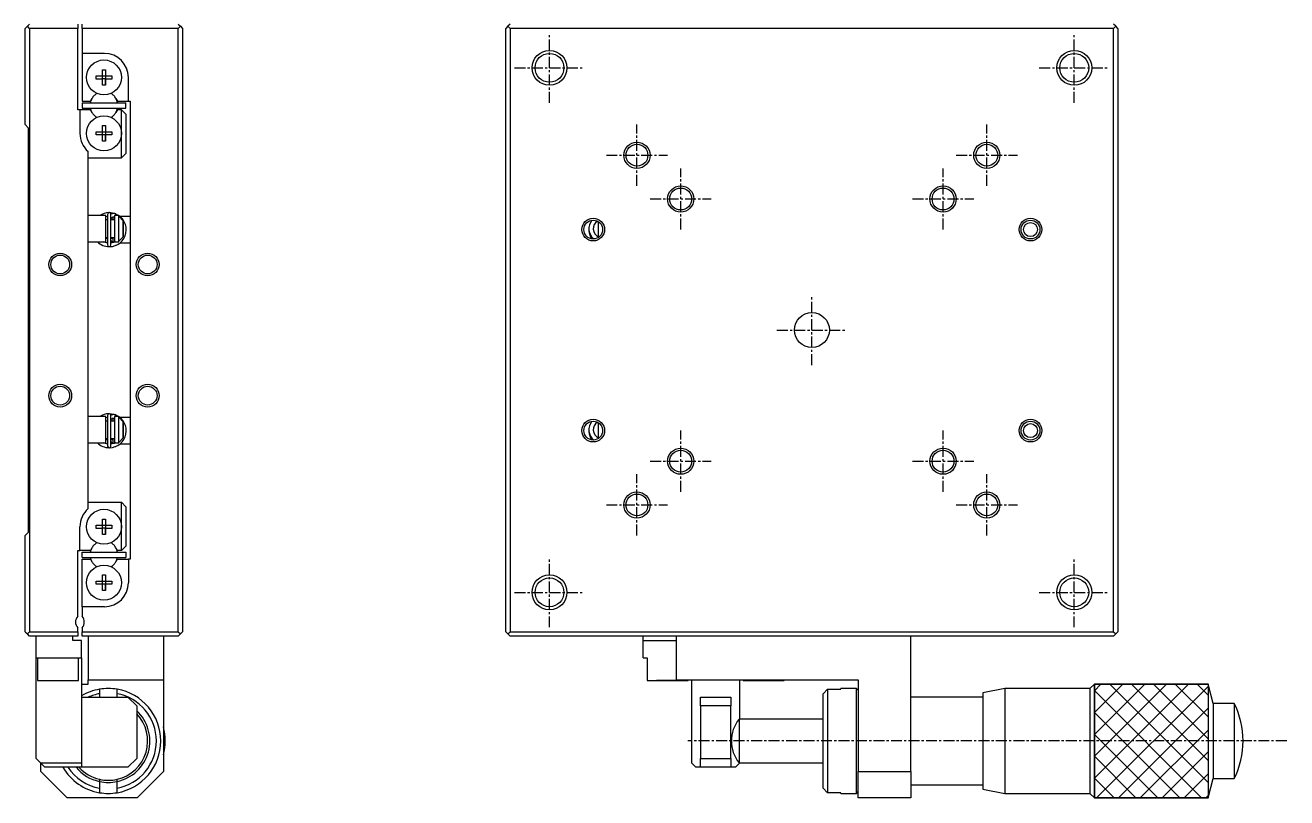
# Model space of a CAD drawing. Extents: x 10 to 370, y 10 to 243.
# Drawn here: x 51 to 195.2, y 89.5 to 177.9 of the extents above; entities that cross this region are included whole.
import ezdxf

# ---------------------------------------------------------------- set-up
doc = ezdxf.new("R2010")
doc.units = 0
doc.linetypes.add('CENTER', pattern=[2, 1.25, -0.25, 0.25, -0.25])
doc.layers.get('0').update_dxf_attribs({"linetype": 'CONTINUOUS'})
doc.layers.add('CENTER', color=1, linetype='CENTER')

msp = doc.modelspace()

# ---------------------------------------------------------------- linework, layer by layer
at = {"color": 7, "linetype": 'CONTINUOUS'}
for p, q in [((51.25, 177.75), (51, 177.5)), ((51, 166.5), (51, 177.5)), ((51.25, 177.75), (51.5, 178)), ((51.5, 177.5), (51.25, 177.75)), ((51.5, 177.5), (51.5, 108.5)), ((57, 177.5), (51.5, 177.5)), ((57, 178), (57, 177.5)), ((57, 168.2), (57, 177.5)), ((57.5, 177.5), (57.5, 178)), ((57.5, 177.5), (57.5, 174.65)), ((68.5, 177.5), (57.5, 177.5)), ((68.5, 178), (68.75, 177.75)), ((68.75, 177.75), (68.5, 177.5)), ((68.5, 108.5), (68.5, 177.5)), ((68.75, 177.75), (69, 177.5)), ((69, 177.5), (69, 108.5)), ((106.194926, 177.75), (105.944926, 177.5)), ((105.944926, 108.5), (105.944926, 177.5)), ((106.444926, 178), (106.194926, 177.75)), ((106.194926, 177.75), (106.444926, 177.5)), ((106.444926, 177.5), (106.444926, 108.5)), ((175.444926, 177.5), (106.444926, 177.5)), ((175.694926, 177.75), (175.444926, 178)), ((175.444926, 177.5), (175.694926, 177.75)), ((175.444926, 108.5), (175.444926, 177.5)), ((175.944926, 177.5), (175.694926, 177.75)), ((175.944926, 177.5), (175.944926, 108.5)), ((60.05, 174.65), (57.5, 174.65)), ((57.5, 174.65), (57.5, 169.2)), ((59.113639, 172.08), (59.82, 172.08)), ((59.113639, 171.72), (59.113639, 172.08)), ((59.82, 171.72), (59.113639, 171.72)), ((59.82, 172.786361), (60.18, 172.786361)), ((59.82, 172.08), (59.82, 172.786361)), ((59.830372, 172.069628), (59.82, 172.08)), ((59.830372, 171.730372), (59.82, 171.72)), ((59.82, 171.013639), (59.82, 171.72)), ((59.830372, 171.730372), (59.830372, 172.069628)), ((59.830372, 172.069628), (60.169628, 172.069628)), ((60.169628, 171.730372), (59.830372, 171.730372)), ((60.169628, 172.069628), (60.18, 172.08)), ((60.169628, 172.069628), (60.169628, 171.730372)), ((60.169628, 171.730372), (60.18, 171.72)), ((60.18, 172.786361), (60.18, 172.08)), ((60.18, 172.786361), (60.18, 172.08)), ((60.18, 172.08), (60.886361, 172.08)), ((60.18, 171.72), (60.18, 171.013639)), ((60.886361, 171.72), (60.18, 171.72)), ((60.18, 171.013639), (60.18, 171.72)), ((60.886361, 172.08), (60.886361, 171.72)), ((62.8, 169.2), (62.8, 171.9)), ((60.18, 171.013639), (59.82, 171.013639)), ((57.5, 169.2), (58.455588, 169.2)), ((57.5, 169), (57.5, 168.4)), ((57.5, 169), (62.5, 169)), ((58.455588, 169.2), (58.625185, 169.49375)), ((61.374815, 169.49375), (61.544412, 169.2)), ((61.544412, 169.2), (62.8, 169.2)), ((62.5, 168.4), (62.5, 169)), ((62.8, 169.2), (63, 169.2)), ((63, 169.2), (63, 116.8)), ((57.25, 168.2), (57, 168.2)), ((57.25, 168.2), (57.25, 165.5)), ((58.455588, 168.2), (57.25, 168.2)), ((57.5, 168.4), (62.5, 168.4)), ((58.625185, 167.90625), (58.455588, 168.2)), ((61.544412, 168.2), (61.374815, 167.90625)), ((62, 168.2), (61.544412, 168.2)), ((62, 165.5), (62, 168.2)), ((62, 168.2), (62.5, 167.7)), ((62.5, 167.7), (62.5, 163.2)), ((51, 166.5), (51.35, 166.15)), ((51.35, 166.15), (51.35, 119.85)), ((59.82, 166.386361), (60.18, 166.386361)), ((59.82, 165.68), (59.82, 166.386361)), ((60.18, 166.386361), (60.18, 165.68)), ((60.18, 166.386361), (60.18, 165.68)), ((59.113639, 165.68), (59.82, 165.68)), ((59.113639, 165.32), (59.113639, 165.68)), ((59.82, 165.32), (59.113639, 165.32)), ((59.830372, 165.669628), (59.82, 165.68)), ((59.830372, 165.330372), (59.82, 165.32)), ((59.82, 164.613639), (59.82, 165.32)), ((60.18, 164.613639), (59.82, 164.613639)), ((59.830372, 165.330372), (59.830372, 165.669628)), ((59.830372, 165.669628), (60.169628, 165.669628)), ((60.169628, 165.330372), (59.830372, 165.330372)), ((60.169628, 165.669628), (60.18, 165.68)), ((60.169628, 165.669628), (60.169628, 165.330372)), ((60.169628, 165.330372), (60.18, 165.32)), ((60.18, 165.68), (60.886361, 165.68)), ((60.18, 165.32), (60.18, 164.613639)), ((60.886361, 165.32), (60.18, 165.32)), ((60.18, 164.613639), (60.18, 165.32)), ((60.886361, 165.68), (60.886361, 165.32)), ((62, 162.7), (62, 165.5)), ((58.2, 155.675), (58.2, 163.420938)), ((62.5, 163.2), (62, 162.7)), ((58.2, 162.7), (62, 162.7)), ((60.2, 156.1), (58.2, 156.1)), ((60.199901, 155.991677), (60.411484, 156.033719)), ((60.2, 155.6), (60.2, 156.1)), ((60.2, 153.1), (60.2, 156.1)), ((60.411506, 156.240091), (60.411506, 152.740091)), ((61.323491, 156.29708), (60.633656, 156.433809)), ((60.808138, 156.267387), (60.79999, 156.263462)), ((60.801506, 152.740091), (60.801506, 156.240091)), ((60.839511, 156.281298), (60.808138, 156.267387)), ((60.836973, 155.782084), (60.844288, 155.795198)), ((60.871527, 156.293623), (60.839511, 156.281298)), ((60.844288, 155.795198), (60.852236, 155.807938)), ((60.852236, 155.807938), (60.860801, 155.820273)), ((60.860801, 155.820273), (60.869963, 155.832172)), ((60.869963, 155.832172), (60.879701, 155.843606)), ((60.904107, 156.304333), (60.871527, 156.293623)), ((60.879701, 155.843606), (60.889994, 155.854546)), ((60.889994, 155.854546), (60.900817, 155.864964)), ((60.900817, 155.864964), (60.912147, 155.874832)), ((60.937171, 156.3134), (60.904107, 156.304333)), ((60.912147, 155.874832), (60.923957, 155.884127)), ((60.923957, 155.884127), (60.936219, 155.892821)), ((60.936219, 155.892821), (60.948903, 155.900893)), ((60.97064, 156.320804), (60.937171, 156.3134)), ((60.948903, 155.900893), (60.96198, 155.908321)), ((60.96198, 155.908321), (60.975418, 155.915083)), ((61.00443, 156.326526), (60.97064, 156.320804)), ((60.975418, 155.915083), (60.989183, 155.921161)), ((60.989183, 155.921161), (61.003243, 155.926537)), ((61, 155.925388), (61, 155.6)), ((61.003243, 155.926537), (61.01756, 155.931197)), ((61.038459, 156.330554), (61.00443, 156.326526)), ((61.01756, 155.931197), (61.0321, 155.935125)), ((61.0321, 155.935125), (61.046825, 155.938311)), ((61.072643, 156.332876), (61.038459, 156.330554)), ((61.046825, 155.938311), (61.061697, 155.940744)), ((61.061697, 155.940744), (61.076677, 155.942418)), ((61.106901, 156.333487), (61.072643, 156.332876)), ((61.076677, 155.942418), (61.091727, 155.943326)), ((61.091727, 155.943326), (61.106807, 155.943465)), ((61.106807, 155.943465), (61.121877, 155.942835)), ((61.141147, 156.332386), (61.106901, 156.333487)), ((61.121877, 155.942835), (61.136897, 155.941437)), ((61.136897, 155.941437), (61.151829, 155.939274)), ((61.175298, 156.329575), (61.141147, 156.332386)), ((61.151829, 155.939274), (61.166632, 155.936352)), ((61.166632, 155.936352), (61.181267, 155.932679)), ((61.20927, 156.32506), (61.175298, 156.329575)), ((61.181267, 155.932679), (61.195697, 155.928267)), ((61.195697, 155.928267), (61.200026, 155.926785)), ((61.2, 156.1), (61.2, 153.1)), ((61.7, 156.1), (61.2, 156.1)), ((61.24298, 156.318852), (61.20927, 156.32506)), ((61.220375, 155.919776), (61.227777, 155.916579)), ((61.276346, 156.310967), (61.24298, 156.318852)), ((61.309286, 156.301422), (61.276346, 156.310967)), ((61.341717, 156.29024), (61.309286, 156.301422)), ((61.322777, 156.1), (61.328781, 156.114556)), ((61.328781, 156.114556), (61.334564, 156.129008)), ((61.380771, 156.273381), (61.333644, 156.100001)), ((61.334564, 156.129008), (61.340088, 156.143263)), ((61.340088, 156.143263), (61.345316, 156.157225)), ((61.371894, 156.278165), (61.341717, 156.29024)), ((61.345316, 156.157225), (61.350214, 156.170802)), ((61.350214, 156.170802), (61.354749, 156.183906)), ((61.354749, 156.183906), (61.358892, 156.19645)), ((61.358892, 156.19645), (61.362616, 156.208352)), ((61.362616, 156.208352), (61.365895, 156.219532)), ((61.365895, 156.219532), (61.368709, 156.229918)), ((61.368709, 156.229918), (61.371038, 156.23944)), ((61.371038, 156.23944), (61.372868, 156.248037)), ((61.374557, 156.274363), (61.371894, 156.278165)), ((61.372868, 156.248037), (61.374186, 156.255652)), ((61.374186, 156.255652), (61.374984, 156.262233)), ((61.375001, 156.272133), (61.374557, 156.274363)), ((61.374984, 156.262233), (61.375256, 156.267739)), ((61.375256, 156.267739), (61.375001, 156.272133)), ((61.401051, 156.264399), (61.380201, 156.273581)), ((61.7, 156.045683), (61.7, 156.1)), ((61.7, 153.154317), (61.7, 156.045683)), ((61.7, 156.045683), (62.2, 155.516515)), ((63, 156), (61.830467, 156)), ((58.2, 153.525), (58.2, 155.675)), ((60.2, 153.6), (60.2, 155.6)), ((60.2, 153.6), (60.2, 155.6)), ((60.411506, 155.6), (60.2, 155.6)), ((60.801506, 155.638411), (60.80184, 155.652645)), ((61.2, 155.6), (60.801506, 155.6)), ((60.80184, 155.652645), (60.802902, 155.667634)), ((60.802902, 155.667634), (60.804689, 155.682552)), ((60.804689, 155.682552), (60.807198, 155.697364)), ((60.807198, 155.697364), (60.810422, 155.712036)), ((60.810422, 155.712036), (60.814354, 155.726532)), ((60.814354, 155.726532), (60.818987, 155.740818)), ((60.818987, 155.740818), (60.824309, 155.754861)), ((60.824309, 155.754861), (60.830309, 155.768627)), ((60.830309, 155.768627), (60.836973, 155.782084)), ((62.2, 155.516515), (62.2, 153.683485)), ((62.2, 153.683485), (62.2, 155.516515)), ((116.544926, 153.683485), (116.544926, 155.391978)), ((116.544926, 153.608022), (116.544926, 155.391978)), ((58.2, 132.675), (58.2, 153.525)), ((58.2, 153.1), (60.2, 153.1)), ((60.411452, 152.94678), (59.907825, 153.099913)), ((60, 153.05727), (60, 153.1)), ((60.2, 153.1), (60.2, 153.6)), ((60.2, 153.6), (60.411506, 153.6)), ((60.2, 153.5), (60.411506, 153.5)), ((60.801506, 153.6), (61.2, 153.6)), ((60.801506, 153.5), (61, 153.5)), ((60.80159, 153.334735), (60.801506, 153.341772)), ((61.304752, 153.099936), (60.801548, 152.946457)), ((60.802303, 153.319722), (60.80159, 153.334735)), ((60.803744, 153.30476), (60.802303, 153.319722)), ((60.805909, 153.289882), (60.803744, 153.30476)), ((60.808795, 153.275126), (60.805909, 153.289882)), ((60.812396, 153.260524), (60.808795, 153.275126)), ((60.816703, 153.246113), (60.812396, 153.260524)), ((60.821708, 153.231927), (60.816703, 153.246113)), ((60.827401, 153.217999), (60.821708, 153.231927)), ((60.833769, 153.204364), (60.827401, 153.217999)), ((60.840798, 153.191054), (60.833769, 153.204364)), ((60.848473, 153.178103), (60.840798, 153.191054)), ((60.856778, 153.165543), (60.848473, 153.178103)), ((60.865693, 153.153406), (60.856778, 153.165543)), ((60.875199, 153.141721), (60.865693, 153.153406)), ((60.885274, 153.130519), (60.875199, 153.141721)), ((60.895894, 153.11983), (60.885274, 153.130519)), ((60.907036, 153.10968), (60.895894, 153.11983)), ((60.918673, 153.100097), (60.907036, 153.10968)), ((60.930777, 153.091107), (60.918673, 153.100097)), ((60.943318, 153.082734), (60.930777, 153.091107)), ((60.956267, 153.075), (60.943318, 153.082734)), ((60.969591, 153.067928), (60.956267, 153.075)), ((60.983257, 153.061537), (60.969591, 153.067928)), ((60.99723, 153.055845), (60.983257, 153.061537)), ((61.011474, 153.050869), (60.99723, 153.055845)), ((61, 153.6), (61, 153.0546)), ((61.025954, 153.046622), (61.011474, 153.050869)), ((61.04063, 153.043117), (61.025954, 153.046622)), ((61.055466, 153.040364), (61.04063, 153.043117)), ((61.070422, 153.03837), (61.055466, 153.040364)), ((61.085459, 153.037142), (61.070422, 153.03837)), ((61.100537, 153.036682), (61.085459, 153.037142)), ((61.115617, 153.036992), (61.100537, 153.036682)), ((61.130658, 153.038071), (61.115617, 153.036992)), ((61.145621, 153.039915), (61.130658, 153.038071)), ((61.160468, 153.042519), (61.145621, 153.039915)), ((61.175158, 153.045874), (61.160468, 153.042519)), ((61.189655, 153.049971), (61.175158, 153.045874)), ((61.203922, 153.054797), (61.189655, 153.049971)), ((61.2, 153.1), (61.7, 153.1)), ((61.218482, 153.060577), (61.203922, 153.054797)), ((61.219748, 153.060845), (61.218248, 153.060468)), ((62.2, 153.683485), (61.7, 153.154317)), ((61.7, 153.1), (61.7, 153.154317)), ((61.854129, 153), (63, 153)), ((116.544926, 153.683485), (116.544926, 153.607552)), ((61.315697, 152.680828), (61.371894, 152.702018)), ((61.371474, 152.702829), (61.389432, 152.710624)), ((61.37751, 152.706206), (61.380579, 152.706754)), ((60.2, 133.1), (58.2, 133.1)), ((60.199901, 132.991677), (60.411484, 133.033719)), ((60.2, 130.1), (60.2, 133.1)), ((60.2, 132.6), (60.2, 133.1)), ((60.411506, 133.240091), (60.411506, 129.740091)), ((61.323491, 133.29708), (60.633656, 133.433809)), ((60.808138, 133.267387), (60.79999, 133.263462)), ((60.801506, 129.740091), (60.801506, 133.240091)), ((60.807198, 132.697364), (60.810422, 132.712036)), ((60.839511, 133.281298), (60.808138, 133.267387)), ((60.810422, 132.712036), (60.814354, 132.726532)), ((60.814354, 132.726532), (60.818987, 132.740818)), ((60.818987, 132.740818), (60.824309, 132.754861)), ((60.824309, 132.754861), (60.830309, 132.768627)), ((60.830309, 132.768627), (60.836973, 132.782084)), ((60.836973, 132.782084), (60.844288, 132.795198)), ((60.871527, 133.293623), (60.839511, 133.281298)), ((60.844288, 132.795198), (60.852236, 132.807938)), ((60.852236, 132.807938), (60.860801, 132.820273)), ((60.860801, 132.820273), (60.869963, 132.832172)), ((60.869963, 132.832172), (60.879701, 132.843606)), ((60.904107, 133.304333), (60.871527, 133.293623)), ((60.879701, 132.843606), (60.889994, 132.854546)), ((60.889994, 132.854546), (60.900817, 132.864964)), ((60.900817, 132.864964), (60.912147, 132.874832)), ((60.937171, 133.3134), (60.904107, 133.304333)), ((60.912147, 132.874832), (60.923957, 132.884127)), ((60.923957, 132.884127), (60.936219, 132.892821)), ((60.936219, 132.892821), (60.948903, 132.900893)), ((60.97064, 133.320804), (60.937171, 133.3134)), ((60.948903, 132.900893), (60.96198, 132.908321)), ((60.96198, 132.908321), (60.975418, 132.915083)), ((61.00443, 133.326526), (60.97064, 133.320804)), ((60.975418, 132.915083), (60.989183, 132.921161)), ((60.989183, 132.921161), (61.003243, 132.926537)), ((61, 132.925388), (61, 132.6)), ((61.003243, 132.926537), (61.01756, 132.931197)), ((61.038459, 133.330554), (61.00443, 133.326526)), ((61.01756, 132.931197), (61.0321, 132.935125)), ((61.0321, 132.935125), (61.046825, 132.938311)), ((61.072643, 133.332876), (61.038459, 133.330554)), ((61.046825, 132.938311), (61.061697, 132.940744)), ((61.061697, 132.940744), (61.076677, 132.942418)), ((61.106901, 133.333487), (61.072643, 133.332876)), ((61.076677, 132.942418), (61.091727, 132.943326)), ((61.091727, 132.943326), (61.106807, 132.943465)), ((61.106807, 132.943465), (61.121877, 132.942835)), ((61.141147, 133.332386), (61.106901, 133.333487)), ((61.121877, 132.942835), (61.136897, 132.941437)), ((61.136897, 132.941437), (61.151829, 132.939274)), ((61.175298, 133.329575), (61.141147, 133.332386)), ((61.151829, 132.939274), (61.166632, 132.936352)), ((61.166632, 132.936352), (61.181267, 132.932679)), ((61.20927, 133.32506), (61.175298, 133.329575)), ((61.181267, 132.932679), (61.195697, 132.928267)), ((61.195697, 132.928267), (61.200026, 132.926785)), ((61.2, 133.1), (61.2, 130.1)), ((61.7, 133.1), (61.2, 133.1)), ((61.24298, 133.318852), (61.20927, 133.32506)), ((61.220375, 132.919776), (61.23279, 132.914388)), ((61.276346, 133.310967), (61.24298, 133.318852)), ((61.309286, 133.301422), (61.276346, 133.310967)), ((61.341717, 133.29024), (61.309286, 133.301422)), ((61.322777, 133.1), (61.328783, 133.114561)), ((61.328783, 133.114561), (61.334568, 133.129019)), ((61.380771, 133.273381), (61.333644, 133.100001)), ((61.334568, 133.129019), (61.340094, 133.143278)), ((61.340094, 133.143278), (61.345323, 133.157244)), ((61.371894, 133.278165), (61.341717, 133.29024)), ((61.345323, 133.157244), (61.350222, 133.170826)), ((61.350222, 133.170826), (61.354758, 133.183934)), ((61.354758, 133.183934), (61.358902, 133.196481)), ((61.358902, 133.196481), (61.362625, 133.208384)), ((61.362625, 133.208384), (61.365905, 133.219566)), ((61.365905, 133.219566), (61.368718, 133.229953)), ((61.368718, 133.229953), (61.371046, 133.239476)), ((61.371046, 133.239476), (61.372874, 133.248072)), ((61.374557, 133.274363), (61.371894, 133.278165)), ((61.372874, 133.248072), (61.374191, 133.255684)), ((61.401051, 133.264399), (61.373946, 133.276278)), ((61.374191, 133.255684), (61.374986, 133.262263)), ((61.374998, 133.272155), (61.374557, 133.274363)), ((61.374986, 133.262263), (61.375256, 133.267766)), ((61.375256, 133.267766), (61.374998, 133.272155)), ((61.7, 133.045683), (61.7, 133.1)), ((61.7, 130.154317), (61.7, 133.045683)), ((61.7, 133.045683), (62.2, 132.516515)), ((63, 133), (61.830467, 133)), ((58.2, 130.525), (58.2, 132.675)), ((60.2, 130.6), (60.2, 132.6)), ((60.2, 130.6), (60.2, 132.6)), ((60.411506, 132.6), (60.2, 132.6)), ((60.801506, 132.638411), (60.80184, 132.652645)), ((61.2, 132.6), (60.801506, 132.6)), ((60.80184, 132.652645), (60.802902, 132.667634)), ((60.802902, 132.667634), (60.804689, 132.682552)), ((60.804689, 132.682552), (60.807198, 132.697364)), ((62.2, 132.516515), (62.2, 130.683485)), ((62.2, 130.683485), (62.2, 132.516515)), ((116.544926, 130.683485), (116.544926, 132.391978)), ((116.544926, 130.608022), (116.544926, 132.391978)), ((58.2, 122.579062), (58.2, 130.525)), ((58.2, 130.1), (60.2, 130.1)), ((60.411452, 129.94678), (59.907825, 130.099913)), ((60, 130.05727), (60, 130.1)), ((60.2, 130.1), (60.2, 130.6)), ((60.2, 130.6), (60.411506, 130.6)), ((60.2, 130.5), (60.411506, 130.5)), ((60.801506, 130.6), (61.2, 130.6)), ((60.801506, 130.5), (61, 130.5)), ((60.80159, 130.334735), (60.801506, 130.341772)), ((61.304752, 130.099936), (60.801548, 129.946457)), ((60.802303, 130.319722), (60.80159, 130.334735)), ((60.803744, 130.30476), (60.802303, 130.319722)), ((60.805909, 130.289882), (60.803744, 130.30476)), ((60.808795, 130.275126), (60.805909, 130.289882)), ((60.812396, 130.260524), (60.808795, 130.275126)), ((60.816703, 130.246113), (60.812396, 130.260524)), ((60.821708, 130.231927), (60.816703, 130.246113)), ((60.827401, 130.217999), (60.821708, 130.231927)), ((60.833769, 130.204364), (60.827401, 130.217999)), ((60.840798, 130.191054), (60.833769, 130.204364)), ((60.848473, 130.178103), (60.840798, 130.191054)), ((60.856778, 130.165543), (60.848473, 130.178103)), ((60.865693, 130.153406), (60.856778, 130.165543)), ((60.875199, 130.141721), (60.865693, 130.153406)), ((60.885274, 130.130519), (60.875199, 130.141721)), ((60.895894, 130.11983), (60.885274, 130.130519)), ((60.907036, 130.10968), (60.895894, 130.11983)), ((60.918673, 130.100097), (60.907036, 130.10968)), ((60.930777, 130.091107), (60.918673, 130.100097)), ((60.943318, 130.082734), (60.930777, 130.091107)), ((60.956267, 130.075), (60.943318, 130.082734)), ((60.969591, 130.067928), (60.956267, 130.075)), ((60.983257, 130.061537), (60.969591, 130.067928)), ((60.99723, 130.055845), (60.983257, 130.061537)), ((61.011474, 130.050869), (60.99723, 130.055845)), ((61, 130.6), (61, 130.0546)), ((61.025954, 130.046622), (61.011474, 130.050869)), ((61.04063, 130.043117), (61.025954, 130.046622)), ((61.055466, 130.040364), (61.04063, 130.043117)), ((61.070422, 130.03837), (61.055466, 130.040364)), ((61.085459, 130.037142), (61.070422, 130.03837)), ((61.100537, 130.036682), (61.085459, 130.037142)), ((61.115617, 130.036992), (61.100537, 130.036682)), ((61.130658, 130.038071), (61.115617, 130.036992)), ((61.145621, 130.039915), (61.130658, 130.038071)), ((61.160468, 130.042519), (61.145621, 130.039915)), ((61.175158, 130.045874), (61.160468, 130.042519)), ((61.189655, 130.049971), (61.175158, 130.045874)), ((61.203922, 130.054797), (61.189655, 130.049971)), ((61.2, 130.1), (61.7, 130.1)), ((61.218482, 130.060577), (61.203922, 130.054797)), ((61.219748, 130.060845), (61.218248, 130.060468)), ((62.2, 130.683485), (61.7, 130.154317)), ((61.7, 130.1), (61.7, 130.154317)), ((61.854129, 130), (63, 130)), ((116.544926, 130.683485), (116.544926, 130.607552)), ((61.315697, 129.680828), (61.371894, 129.702018)), ((61.371474, 129.702829), (61.389432, 129.710624)), ((61.37751, 129.706206), (61.380579, 129.706754)), ((58.2, 123.3), (62, 123.3)), ((62, 120.5), (62, 123.3)), ((62, 123.3), (62.5, 122.8)), ((62.5, 122.8), (62.5, 118.3)), ((59.82, 121.386361), (60.18, 121.386361)), ((59.82, 120.68), (59.82, 121.386361)), ((60.18, 121.386361), (60.18, 120.68)), ((60.18, 121.386361), (60.18, 120.68)), ((51.35, 119.85), (51, 119.5)), ((57.25, 117.8), (57.25, 120.5)), ((59.113639, 120.68), (59.82, 120.68)), ((59.113639, 120.32), (59.113639, 120.68)), ((59.82, 120.32), (59.113639, 120.32)), ((59.830372, 120.669628), (59.82, 120.68)), ((59.830372, 120.330372), (59.82, 120.32)), ((59.82, 119.613639), (59.82, 120.32)), ((59.830372, 120.330372), (59.830372, 120.669628)), ((59.830372, 120.669628), (60.169628, 120.669628)), ((60.169628, 120.330372), (59.830372, 120.330372)), ((60.169628, 120.669628), (60.18, 120.68)), ((60.169628, 120.669628), (60.169628, 120.330372)), ((60.169628, 120.330372), (60.18, 120.32)), ((60.18, 120.68), (60.886361, 120.68)), ((60.18, 120.32), (60.18, 119.613639)), ((60.886361, 120.32), (60.18, 120.32)), ((60.18, 119.613639), (60.18, 120.32)), ((60.886361, 120.68), (60.886361, 120.32)), ((62, 117.8), (62, 120.5)), ((51, 108.5), (51, 119.5)), ((60.18, 119.613639), (59.82, 119.613639)), ((62.5, 118.3), (62, 117.8)), ((57, 117.8), (57.25, 117.8)), ((57, 110.261438), (57, 117.8)), ((58.455588, 117.8), (57.25, 117.8)), ((57.5, 117), (57.5, 117.6)), ((57.5, 117.6), (62.5, 117.6)), ((57.5, 117), (62.5, 117)), ((58.625185, 118.09375), (58.455588, 117.8)), ((61.544412, 117.8), (61.374815, 118.09375)), ((62, 117.8), (61.544412, 117.8)), ((62.5, 117.6), (62.5, 117)), ((57.5, 116.8), (58.455588, 116.8)), ((57.5, 111.35), (57.5, 116.8)), ((58.455588, 116.8), (58.625185, 116.50625)), ((61.374815, 116.50625), (61.544412, 116.8)), ((61.544412, 116.8), (62.8, 116.8)), ((62.8, 116.8), (62.8, 114.1)), ((63, 116.8), (62.8, 116.8)), ((59.113639, 114.28), (59.82, 114.28)), ((59.113639, 113.92), (59.113639, 114.28)), ((59.82, 114.986361), (60.18, 114.986361)), ((59.82, 114.28), (59.82, 114.986361)), ((59.830372, 114.269628), (59.82, 114.28)), ((59.830372, 113.930372), (59.830372, 114.269628)), ((59.830372, 114.269628), (60.169628, 114.269628)), ((60.169628, 114.269628), (60.18, 114.28)), ((60.169628, 114.269628), (60.169628, 113.930372)), ((60.18, 114.986361), (60.18, 114.28)), ((60.18, 114.986361), (60.18, 114.28)), ((60.18, 114.28), (60.886361, 114.28)), ((60.886361, 114.28), (60.886361, 113.92)), ((59.82, 113.92), (59.113639, 113.92)), ((59.830372, 113.930372), (59.82, 113.92)), ((59.82, 113.213639), (59.82, 113.92)), ((60.18, 113.213639), (59.82, 113.213639)), ((60.169628, 113.930372), (59.830372, 113.930372)), ((60.169628, 113.930372), (60.18, 113.92)), ((60.18, 113.92), (60.18, 113.213639)), ((60.886361, 113.92), (60.18, 113.92)), ((60.18, 113.213639), (60.18, 113.92)), ((57.5, 111.35), (57.5, 110.261438)), ((60.05, 111.35), (57.5, 111.35)), ((51, 108.5), (51.25, 108.25)), ((51.25, 108.25), (51.5, 108.5)), ((51.5, 108), (51.25, 108.25)), ((51.5, 108.5), (57, 108.5)), ((57, 108.5), (57, 108.938562)), ((57, 108.5), (57, 108)), ((57.5, 108.938562), (57.5, 108.5)), ((57.5, 108.5), (68.5, 108.5)), ((57.5, 108), (57.5, 108.5)), ((68.5, 108.5), (68.75, 108.25)), ((68.75, 108.25), (68.5, 108)), ((68.75, 108.25), (69, 108.5)), ((105.944926, 108.5), (106.194926, 108.25)), ((106.194926, 108.25), (106.444926, 108.5)), ((106.194926, 108.25), (106.444926, 108)), ((106.444926, 108.5), (175.444926, 108.5)), ((175.444926, 108.5), (175.694926, 108.25)), ((175.444926, 108), (175.694926, 108.25)), ((175.694926, 108.25), (175.944926, 108.5)), ((57, 108), (51.5, 108)), ((52.25, 105.5), (52.25, 108)), ((56.45, 107.5), (56.45, 108)), ((57.45, 107.5), (56.45, 107.5)), ((57.45, 105.5), (57.45, 107.5)), ((68.5, 108), (57.5, 108)), ((58.2, 108), (58.2, 103)), ((66.8, 108), (66.8, 103)), ((175.444926, 108), (106.444926, 108)), ((121.644926, 107.5), (121.644926, 108)), ((121.644926, 105.5), (121.644926, 107.5)), ((121.644926, 107.5), (125.444926, 107.5)), ((125.444926, 108), (125.444926, 103)), ((152.244926, 92.5), (152.244926, 108)), ((52.25, 105.5), (57.45, 105.5)), ((52.25, 94), (52.25, 105.5)), ((52.4, 105.5), (52.4, 102.9)), ((57.1, 102.9), (57.1, 105.5)), ((57.45, 105.5), (57.45, 93.5)), ((121.644926, 105.5), (122.094926, 105.5)), ((122.094926, 105.5), (122.094926, 102.9)), ((52.4, 102.9), (57.1, 102.9)), ((57.45, 102.5), (58.2, 102.5)), ((58.2, 103), (66.8, 103)), ((58.2, 102.5), (58.2, 103)), ((66.8, 103), (66.8, 92.5)), ((122.094926, 102.9), (124.444926, 102.9)), ((122.094926, 102.9), (126.794926, 102.9)), ((123.174755, 102.9), (123.809841, 102.9)), ((123.809841, 102.9), (123.174755, 102.9)), ((123.809841, 102.9), (125.080011, 102.9)), ((125.080011, 102.9), (123.809841, 102.9)), ((124.444926, 102.9), (126.794926, 102.9)), ((125.080011, 102.9), (125.715097, 102.9)), ((125.715097, 102.9), (125.080011, 102.9)), ((125.444926, 103), (126.694926, 103)), ((125.444926, 103), (146.244926, 103)), ((126.794926, 102.9), (126.794926, 103)), ((127.194926, 103), (127.194926, 93.5)), ((132.694926, 98.499996), (132.694926, 103)), ((133.094926, 103), (133.094926, 102.9)), ((133.094926, 102.9), (135.444926, 102.9)), ((133.094926, 102.9), (137.794926, 102.9)), ((134.174755, 102.9), (134.809841, 102.9)), ((134.809841, 102.9), (134.174755, 102.9)), ((134.809841, 102.9), (136.080011, 102.9)), ((136.080011, 102.9), (134.809841, 102.9)), ((135.444926, 102.9), (137.794926, 102.9)), ((136.080011, 102.9), (136.715097, 102.9)), ((136.715097, 102.9), (136.080011, 102.9)), ((137.794926, 102.9), (137.794926, 103)), ((144.194926, 103), (146.244926, 103)), ((146.244926, 103), (146.244926, 92.5)), ((173.244932, 102.499999), (172.74493, 101.999996)), ((173.244932, 102.499999), (186.244933, 102.499999)), ((173.244932, 89.500001), (173.244932, 102.499999)), ((186.834421, 100.3), (186.244933, 102.499999)), ((186.244933, 102.499999), (186.244933, 89.500001)), ((57.45, 101), (62.75, 101)), ((59.5, 101.91608), (59.5, 101.408327)), ((59.5, 101.408327), (59.5, 101)), ((61.5, 101.408327), (61.5, 101.91608)), ((61.5, 101), (61.5, 101.408327)), ((63.75, 100), (62.75, 101)), ((128.194926, 100), (128.194926, 101)), ((128.194926, 101), (131.694926, 101)), ((131.694926, 101), (131.694926, 100)), ((142.244926, 101.408327), (142.744926, 101.91608)), ((142.244926, 90.591673), (142.244926, 101.408327)), ((142.744926, 101.91608), (142.744926, 90.08392)), ((142.744926, 101.91608), (144.244926, 101.91608)), ((144.244926, 101.91608), (144.244926, 102)), ((146.044926, 102), (144.244926, 102)), ((146.044926, 90), (146.044926, 102)), ((146.244926, 101.8), (146.044926, 102)), ((160.494926, 101), (152.244926, 101)), ((162.994925, 101.999996), (160.494926, 101.499997)), ((160.494926, 101.499997), (160.494926, 90.500003)), ((162.994925, 101.999996), (162.994925, 90.000004)), ((172.74493, 101.999996), (162.994925, 101.999996)), ((172.74493, 101.999996), (172.74493, 90.000004)), ((63.75, 100), (63.75, 94)), ((131.694926, 100), (128.194926, 100)), ((128.194926, 100), (128.194926, 94)), ((131.694926, 94), (131.694926, 100)), ((186.834421, 100.3), (186.834421, 91.7)), ((189.244932, 100.3), (186.834421, 100.3)), ((189.244932, 100.3), (189.244932, 91.7)), ((132.622435, 98.499996), (132.622435, 93.500004)), ((142.244926, 98.499996), (132.622435, 98.499996)), ((52.25, 94), (52.75, 93.5)), ((62.75, 93), (63.75, 94)), ((128.194926, 94), (131.694926, 94)), ((128.194926, 93), (128.194926, 94)), ((131.694926, 94), (131.694926, 93)), ((52.75, 93.5), (57.45, 93.5)), ((53.25, 93), (52.75, 93.5)), ((52.8, 92.5), (52.8, 93.45)), ((52.8, 92.5), (55.8, 89.5)), ((57.45, 93), (53.25, 93)), ((57.45, 93.5), (57.45, 93)), ((62.75, 93), (57.45, 93)), ((63.8, 89.5), (66.8, 92.5)), ((127.194926, 93.5), (127.694926, 93)), ((128.194926, 93), (127.694926, 93)), ((131.694926, 93), (128.194926, 93)), ((132.194926, 93), (131.694926, 93)), ((132.194926, 93), (132.694926, 93.5)), ((132.622435, 93.500004), (142.244926, 93.500004)), ((146.244926, 92.5), (152.244926, 92.5)), ((146.244926, 89.5), (146.244926, 92.5)), ((152.244926, 92.5), (152.244926, 89.5)), ((59.5, 91.612518), (59.5, 91.356456)), ((59.5, 91.356456), (59.5, 90.591673)), ((61.5, 91.356456), (61.5, 91.612518)), ((61.5, 90.591673), (61.5, 91.356456)), ((152.244926, 91), (160.494926, 91)), ((186.244933, 89.500001), (186.834421, 91.7)), ((186.834421, 91.7), (189.244932, 91.7)), ((63.8, 89.5), (55.8, 89.5)), ((59.5, 90.591673), (59.5, 90.08392)), ((61.5, 90.08392), (61.5, 90.591673)), ((142.744926, 90.08392), (142.244926, 90.591673)), ((144.244926, 90.08392), (142.744926, 90.08392)), ((144.244926, 90), (144.244926, 90.08392)), ((144.244926, 90), (146.044926, 90)), ((146.044926, 90), (146.244926, 90.2)), ((152.244926, 89.5), (146.244926, 89.5)), ((160.494926, 90.500003), (162.994925, 90.000004)), ((162.994925, 90.000004), (172.74493, 90.000004)), ((172.74493, 90.000004), (173.244932, 89.500001)), ((186.244933, 89.500001), (173.244932, 89.500001))]:
    msp.add_line(p, q, dxfattribs=at)
at = {"color": 3, "linetype": 'CONTINUOUS'}
for p, q in [((173.244932, 102.499999), (173.244932, 89.500001)), ((186.244933, 102.499999), (173.244932, 102.499999)), ((173.244932, 101.744932), (173.999999, 102.499999)), ((173.244932, 99.244932), (176.499999, 102.499999)), ((173.244932, 96.744932), (178.999999, 102.499999)), ((173.244932, 94.244932), (181.499999, 102.499999)), ((173.244932, 91.744932), (183.999999, 102.499999)), ((175.000001, 102.499999), (186.244933, 91.255067)), ((177.500001, 102.499999), (186.244933, 93.755067)), ((180.000001, 102.499999), (186.244933, 96.255067)), ((182.500001, 102.499999), (186.244933, 98.755067)), ((185.000001, 102.499999), (186.244933, 101.255067)), ((186.244933, 102.499999), (186.244933, 89.500001)), ((173.244932, 101.755068), (185.499999, 89.500001)), ((173.500001, 89.500001), (186.244933, 102.244933)), ((176.000001, 89.500001), (186.244933, 99.744933)), ((173.244932, 99.255068), (182.999999, 89.500001)), ((173.244932, 96.755068), (180.499999, 89.500001)), ((178.500001, 89.500001), (186.244933, 97.244933)), ((173.244932, 94.255068), (177.999999, 89.500001)), ((181.000001, 89.500001), (186.244933, 94.744933)), ((173.244932, 91.755068), (175.499999, 89.500001)), ((183.500001, 89.500001), (186.244933, 92.244933)), ((173.244932, 89.500001), (186.244933, 89.500001)), ((186.000001, 89.500001), (186.244933, 89.744933))]:
    msp.add_line(p, q, dxfattribs=at)
for centre, radius in [((110.944926, 173), 2), ((170.944926, 173), 2), ((120.944926, 163), 1.5), ((160.944926, 163), 1.5), ((125.944926, 158), 1.5), ((155.944926, 158), 1.5), ((115.944926, 154.5), 1.3), ((165.944926, 154.5), 1.3), ((55, 150.5), 1.3), ((65, 150.5), 1.3), ((55, 135.5), 1.3), ((65, 135.5), 1.3), ((115.944926, 131.5), 1.3), ((165.944926, 131.5), 1.3), ((125.944926, 128), 1.5), ((155.944926, 128), 1.5), ((120.944926, 123), 1.5), ((160.944926, 123), 1.5), ((110.944926, 113), 2), ((170.944926, 113), 2)]:
    msp.add_circle(centre, radius, dxfattribs=at)
at = {"color": 7, "linetype": 'CONTINUOUS'}
for centre, radius in [((110.944926, 173), 1.65), ((170.944926, 173), 1.65), ((60, 171.9), 2), ((60, 165.5), 2), ((120.944926, 163), 1.25), ((160.944926, 163), 1.25), ((125.944926, 158), 1.25), ((155.944926, 158), 1.25), ((115.944926, 154.5), 1.075), ((165.944926, 154.5), 1.075), ((165.944926, 154.5), 0.8), ((55, 150.5), 1.075), ((65, 150.5), 1.075), ((140.944926, 143), 2), ((55, 135.5), 1.075), ((65, 135.5), 1.075), ((115.944926, 131.5), 1.075), ((165.944926, 131.5), 1.075), ((165.944926, 131.5), 0.8), ((125.944926, 128), 1.25), ((155.944926, 128), 1.25), ((120.944926, 123), 1.25), ((160.944926, 123), 1.25), ((60, 120.5), 2), ((60, 114.1), 2), ((110.944926, 113), 1.65), ((170.944926, 113), 1.65)]:
    msp.add_circle(centre, radius, dxfattribs=at)
for centre, radius, start, end in [((60.05, 171.9), 2.75, 0, 90), ((60, 168.699999), 1.5875, 149.999969, 169.10691), ((60, 168.7), 1.5875, 135.094892, 150), ((60.115, 168.58519), 1.75, 121.886504, 135.090487), ((60, 168.699999), 1.5875, 120.433182, 135.047696), ((60, 168.699999), 1.5875, 45.000026, 59.566818), ((59.885, 168.58519), 1.75, 44.995594, 58.113496), ((60, 168.7), 1.5875, 30, 45), ((60, 168.699999), 1.5875, 10.89309, 30), ((60, 168.699999), 1.5875, 190.893016, 210), ((60, 168.7), 1.5875, 210, 225), ((60, 168.699999), 1.5875, 224.999974, 239.566737), ((60.115, 168.81481), 1.75, 224.995594, 238.113496), ((60, 168.699999), 1.5875, 300.433263, 315.000026), ((59.885, 168.81481), 1.75, 301.886504, 315.004406), ((60, 168.7), 1.5875, 315, 330), ((60, 168.699999), 1.5875, 330.000031, 349.106984), ((60, 165.5), 2.75, 180, 229.114807), ((60.608416, 154.483376), 1.950705, 90.710984, 124.007692), ((60.606506, 156.240091), 0.195, 0, 180), ((60.606192, 154.490232), 1.944084, 270.719787, 66.812363), ((116.944926, 154.6), 1.5, 139.975526, 231.44566), ((117.402823, 154.490091), 1.945, 183.178268, 212.674217), ((117.402823, 154.490091), 1.945, 146.546979, 149.827114), ((116.944926, 154.6), 1, 120.865526, 246.421822), ((60.605246, 154.486681), 1.940453, 225.632122, 269.301655), ((60.606506, 152.740091), 0.195, 180, 0), ((60.608416, 131.483376), 1.950705, 90.710984, 124.007692), ((60.606506, 133.240091), 0.195, 0, 180), ((60.606192, 131.490232), 1.944084, 270.719787, 66.812363), ((116.944926, 131.6), 1.5, 139.975526, 231.44566), ((117.402823, 131.490091), 1.945, 183.178268, 212.674217), ((117.402823, 131.490091), 1.945, 146.546979, 149.827114), ((116.944926, 131.6), 1, 120.865526, 246.421822), ((60.605246, 131.486681), 1.940453, 225.632122, 269.301655), ((60.606506, 129.740091), 0.195, 180, 0), ((60, 120.5), 2.75, 130.885193, 180), ((60, 117.3), 1.5875, 135, 150), ((60, 117.300001), 1.5875, 120.433263, 135.000026), ((60.115, 117.18519), 1.75, 121.886504, 135.004406), ((60, 117.300001), 1.5875, 44.999974, 59.566737), ((59.885, 117.18519), 1.75, 44.995594, 58.113496), ((60, 117.3), 1.5875, 30, 45), ((60, 117.300001), 1.5875, 150.000031, 169.106984), ((60, 117.300001), 1.5875, 190.89309, 210), ((60, 117.300001), 1.5875, 330, 349.10691), ((60, 117.300001), 1.5875, 10.893016, 29.999969), ((60, 117.3), 1.5875, 210, 225), ((60.115, 117.41481), 1.75, 224.995594, 238.113496), ((60, 117.300001), 1.5875, 225.000026, 239.566818), ((60, 117.300001), 1.5875, 300.433182, 314.999974), ((59.885, 117.41481), 1.75, 301.886504, 315.004406), ((60, 117.3), 1.5875, 315, 330), ((60.05, 114.1), 2.75, 270, 0), ((57.75, 109.6), 1, 138.590378, 221.409622), ((56.75, 109.6), 1, 318.590378, 41.409622), ((60.5, 96), 6, 99.594068, 120.552878), ((60.5, 96), 5.5, 100.475682, 114.619977), ((60.5, 96), 6, 80.405932, 99.594068), ((60.5, 96), 6, 279.594068, 80.405932), ((60.5, 96), 5.5, 280.475682, 79.524318), ((180.499932, 95.999998), 9.745001, 333.816215, 26.183798), ((60.5, 96), 4.75, 282.153197, 46.826449), ((60.5, 96), 4.5, 282.839588, 43.761743), ((135.744931, 95.999997), 3.999997, 141.317795, 218.682173), ((60.5, 96), 6.499999, 345.750002, 14.249998), ((60.5, 96), 6, 210, 260.405932), ((60.5, 96), 5.5, 213.055731, 259.524318), ((60.5, 96), 4.75, 219.166711, 257.846803), ((60.5, 96), 4.5, 221.810315, 257.160412), ((60.5, 96), 4.75, 257.846803, 282.153197), ((60.5, 96), 6, 260.405932, 279.594068)]:
    msp.add_arc(centre, radius, start, end, dxfattribs=at)
at = {"color": 3, "linetype": 'CONTINUOUS'}
for radius, start, end in [(4.75, 282.153197, 46.826449), (4.5, 282.839588, 43.761743), (4.75, 219.166711, 257.846803), (4.5, 221.810315, 257.160412), (4.5, 257.160412, 270), (4.5, 270, 282.839588)]:
    msp.add_arc((60.5, 96), radius, start, end, dxfattribs=at)
at = {"layer": 'CENTER', "color": 1, "linetype": 'CENTER'}
for p, q in [((110.944926, 169), (110.944926, 177)), ((170.944926, 169), (170.944926, 177)), ((106.944926, 173), (114.944926, 173)), ((166.944926, 173), (174.944926, 173)), ((120.944926, 159.5), (120.944926, 166.5)), ((160.944926, 159.5), (160.944926, 166.5)), ((117.444926, 163), (124.444926, 163)), ((157.444926, 163), (164.444926, 163)), ((125.944926, 154.5), (125.944926, 161.5)), ((155.944926, 154.5), (155.944926, 161.5)), ((122.444926, 158), (129.444926, 158)), ((152.444926, 158), (159.444926, 158)), ((140.944926, 139), (140.944926, 147)), ((136.944926, 143), (144.944926, 143)), ((125.944926, 124.5), (125.944926, 131.5)), ((155.944926, 124.5), (155.944926, 131.5)), ((122.444926, 128), (129.444926, 128)), ((152.444926, 128), (159.444926, 128)), ((120.944926, 119.5), (120.944926, 126.5)), ((160.944926, 119.5), (160.944926, 126.5)), ((117.444926, 123), (124.444926, 123)), ((157.444926, 123), (164.444926, 123)), ((110.944926, 109), (110.944926, 117)), ((170.944926, 109), (170.944926, 117)), ((106.944926, 113), (114.944926, 113)), ((166.944926, 113), (174.944926, 113)), ((195.244933, 96), (126.744934, 96))]:
    msp.add_line(p, q, dxfattribs=at)

doc.saveas('drawing.dxf')
